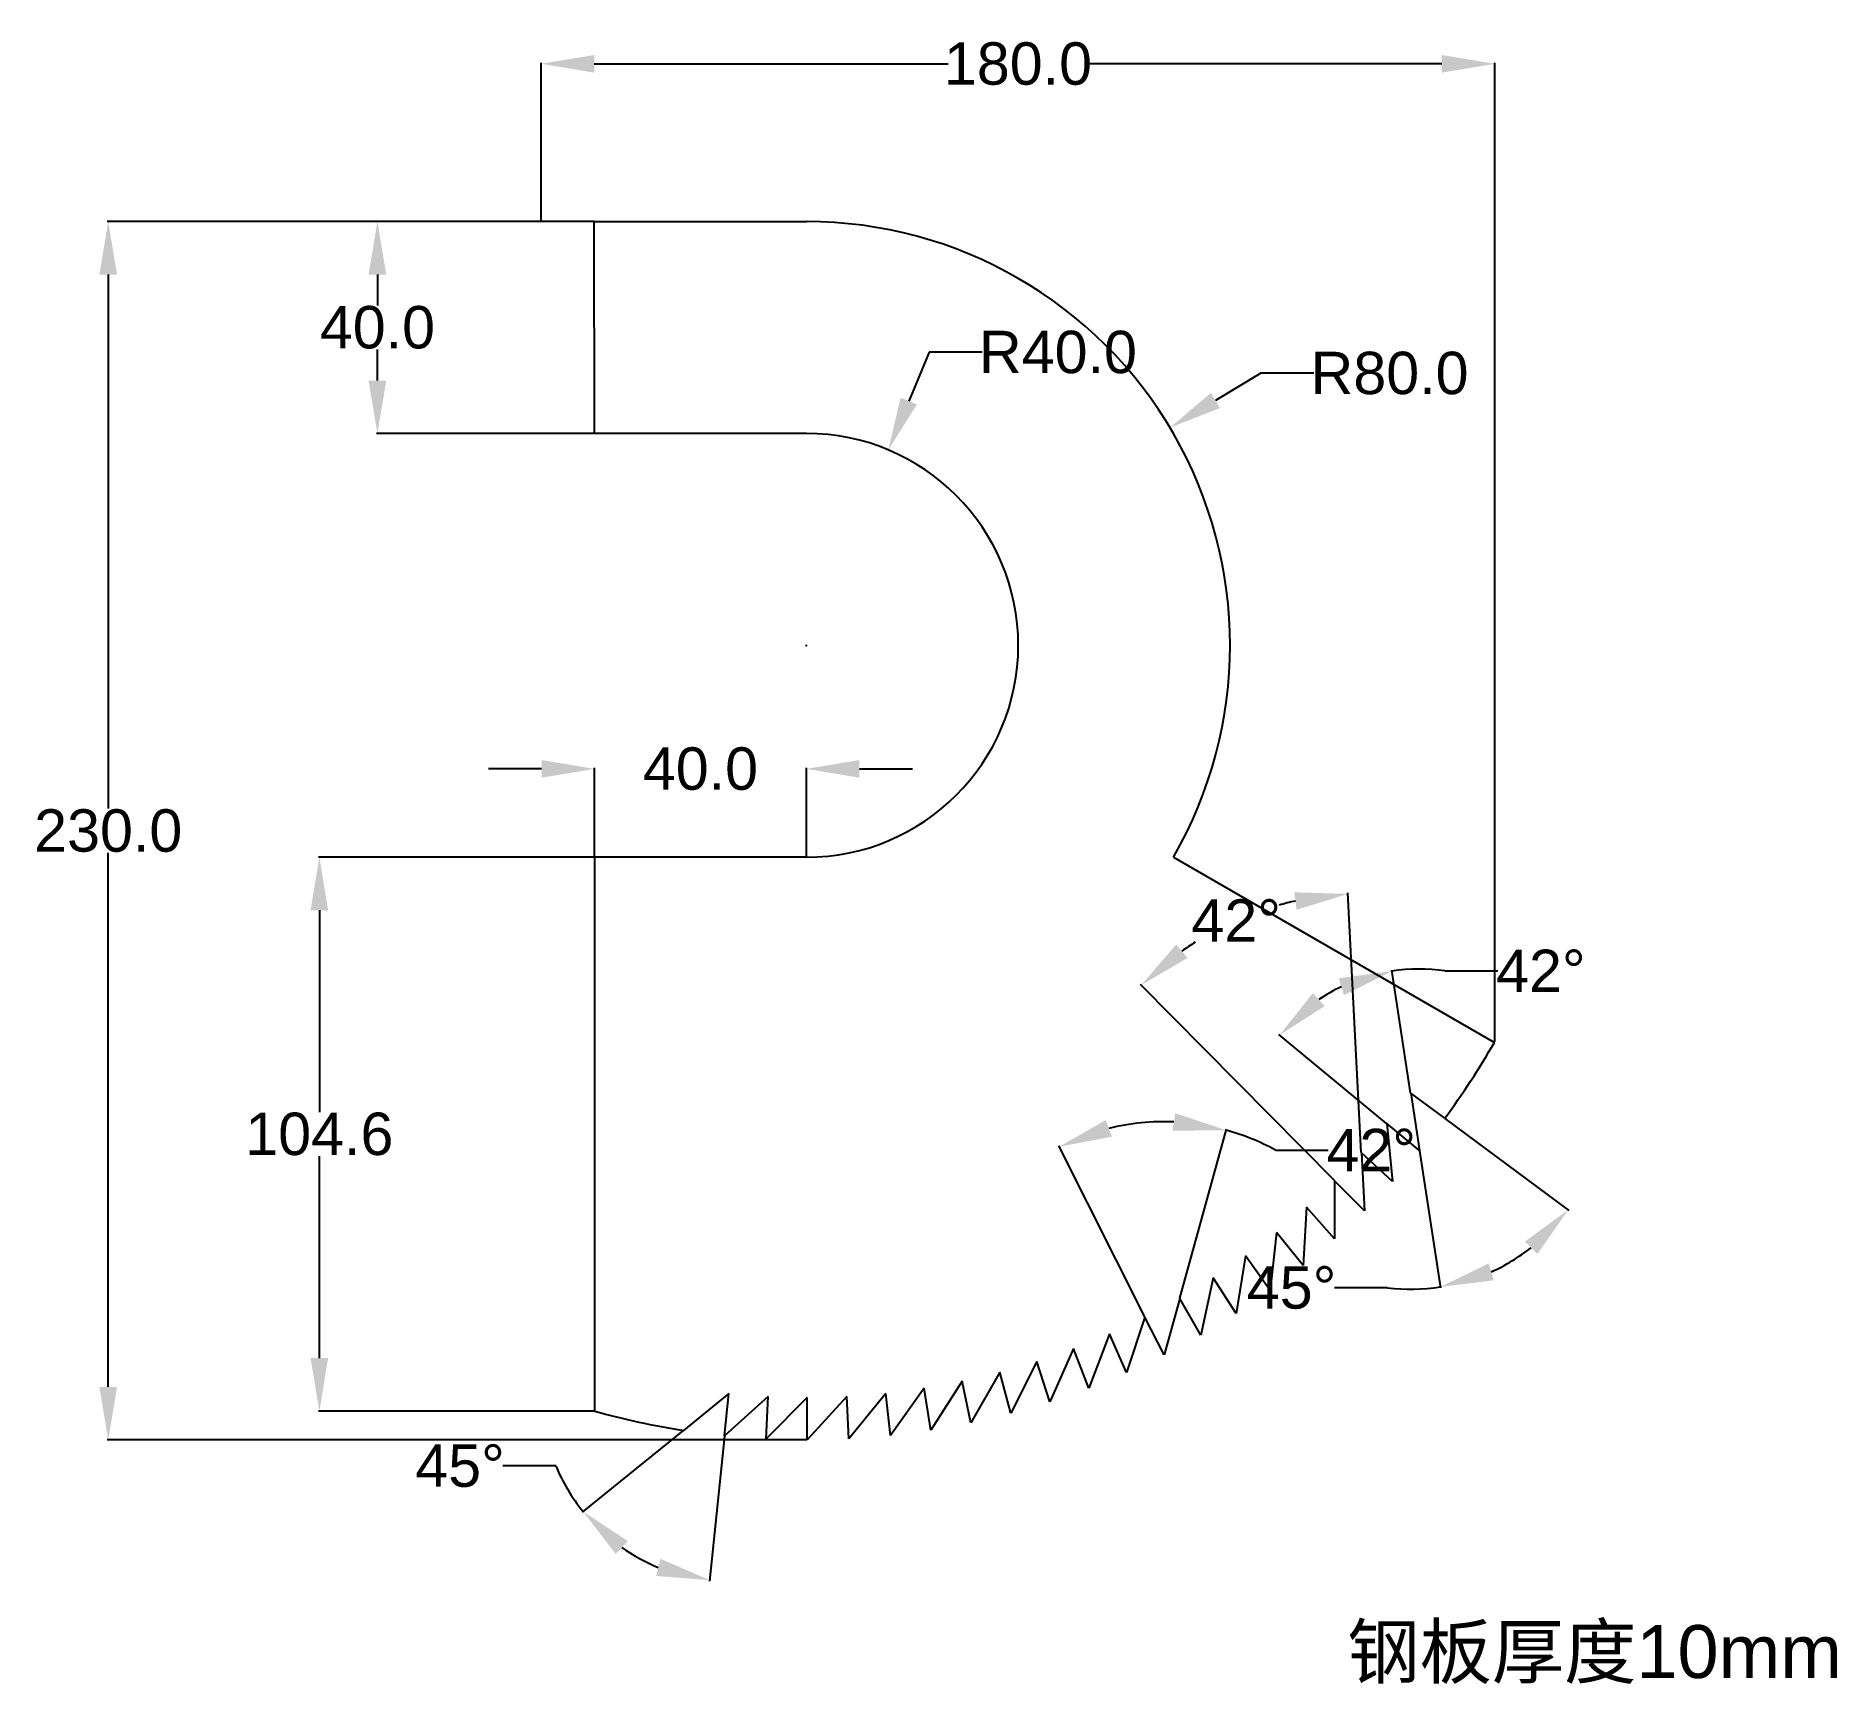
# Model space of a CAD drawing. Header units: millimetres. Extents: x -145 to 195, y -196 to 115.
import ezdxf

# ---------------------------------------------------------------- set-up
doc = ezdxf.new("R2010")
doc.units = ezdxf.units.MM
doc.styles.get("Standard").update_dxf_attribs({"font": 'arial.ttf'})
doc.dimstyles.get("Standard").update_dxf_attribs({"dimtxt": 8, "dimasz": 10, "dimexe": 0.18, "dimexo": 0.0625, "dimgap": 0.09, "dimtad": 0, "dimtih": 1, "dimtoh": 1, "dimdec": 1, "dimzin": 0, "dimdsep": 46, "dimtxsty": 'Standard', "dimcen": 0.09, "dimclrd": 3, "dimclre": 3, "dimclrt": 3, "dimadec": 0, "dimazin": 0, "dimtfac": 1, "dimtdec": 1, "dimtofl": 0, "dimtmove": 0, "dimatfit": 3, "dimfxl": 1, "dimtolj": 1, "dimtzin": 0, "dimarcsym": 0})

# ---------------------------------------------------------------- blocks, each defined once
blk = doc.blocks.new('*D1')
at = {"color": 3, "lineweight": -2, "transparency": 16777216}
for p, q in [((-50, -23.32), (-60, -23.32)), ((-40, -39.88), (-40, -23.14)), ((0, -39.94), (0, -23.14)), ((10, -23.32), (20, -23.32))]:
    blk.add_line(p, q, dxfattribs=at)
at = {"color": 3, "transparency": 16777216}
for points in [[(-50, -21.65), (-50, -24.98), (-40, -23.32)], [(10, -21.65), (10, -24.98), (0, -23.32)]]:
    blk.add_solid(points, dxfattribs=at)
at = {"layer": 'Defpoints', "color": 0, "transparency": 16777216}
for p in [(0, -23.32), (-40, -39.94), (0, -40)]:
    blk.add_point(p, dxfattribs=at)
at = {"color": 3, "transparency": 16777216, "insert": (-20, -23.32), "char_height": 8, "attachment_point": 5}
blk.add_mtext('\\A1;40.0', dxfattribs=at)
blk = doc.blocks.new('*D2')
at = {"color": 3, "lineweight": -2, "transparency": 16777216}
for p, q in [((23.2, 55.33), (19.33, 46.11)), ((33.2, 55.33), (23.2, 55.33)), ((-0.09, 0), (0.09, 0)), ((0, -0.09), (0, 0.09))]:
    blk.add_line(p, q, dxfattribs=at)
at = {"color": 3, "transparency": 16777216}
blk.add_solid([(17.79, 46.76), (20.87, 45.47), (15.46, 36.89)], dxfattribs=at)
at = {"layer": 'Defpoints', "color": 0, "transparency": 16777216}
for p in [(15.46, 36.89), (0, 0)]:
    blk.add_point(p, dxfattribs=at)
at = {"color": 3, "transparency": 16777216, "insert": (47.49, 55.33), "char_height": 8, "attachment_point": 5}
blk.add_mtext('\\A1;R40.0', dxfattribs=at)
blk = doc.blocks.new('*D3')
at = {"color": 3, "lineweight": -2, "transparency": 16777216}
for p, q in [((85.8, 51.37), (77.22, 46.23)), ((95.8, 51.37), (85.8, 51.37)), ((-0.09, 0), (0.09, 0)), ((0, -0.09), (0, 0.09))]:
    blk.add_line(p, q, dxfattribs=at)
at = {"color": 3, "transparency": 16777216}
blk.add_solid([(76.36, 47.66), (78.07, 44.8), (68.64, 41.1)], dxfattribs=at)
at = {"layer": 'Defpoints', "color": 0, "transparency": 16777216}
for p in [(68.64, 41.1), (0, 0)]:
    blk.add_point(p, dxfattribs=at)
at = {"color": 3, "transparency": 16777216, "insert": (110.09, 51.37), "char_height": 8, "attachment_point": 5}
blk.add_mtext('\\A1;R80.0', dxfattribs=at)
blk = doc.blocks.new('*D5')
at = {"color": 3, "lineweight": -2, "transparency": 16777216}
for p, q in [((-40.06, 80), (-81.16, 80)), ((-80.98, 70), (-80.98, 64.17)), ((-80.98, 50), (-80.98, 55.83)), ((-40.06, 40), (-81.16, 40))]:
    blk.add_line(p, q, dxfattribs=at)
at = {"color": 3, "transparency": 16777216}
for points in [[(-82.65, 70), (-79.31, 70), (-80.98, 80)], [(-82.65, 50), (-79.31, 50), (-80.98, 40)]]:
    blk.add_solid(points, dxfattribs=at)
at = {"layer": 'Defpoints', "color": 0, "transparency": 16777216}
for p in [(-40, 80), (-80.98, 40), (-40, 40)]:
    blk.add_point(p, dxfattribs=at)
at = {"color": 3, "transparency": 16777216, "insert": (-80.98, 60), "char_height": 8, "attachment_point": 5}
blk.add_mtext('\\A1;40.0', dxfattribs=at)
blk = doc.blocks.new('*D7')
at = {"color": 3, "lineweight": -2, "transparency": 16777216}
for p, q in [((-50.06, 80.06), (-50.06, 109.97)), ((-40.06, 109.79), (26.74, 109.79)), ((119.94, 109.79), (53.13, 109.79)), ((129.94, -74.88), (129.94, 109.97))]:
    blk.add_line(p, q, dxfattribs=at)
at = {"color": 3, "transparency": 16777216}
for points in [[(-40.06, 111.45), (-40.06, 108.12), (-50.06, 109.79)], [(119.94, 111.45), (119.94, 108.12), (129.94, 109.79)]]:
    blk.add_solid(points, dxfattribs=at)
at = {"layer": 'Defpoints', "color": 0, "transparency": 16777216}
for p in [(129.94, 109.79), (-50.06, 80), (129.94, -74.95)]:
    blk.add_point(p, dxfattribs=at)
at = {"color": 3, "transparency": 16777216, "insert": (39.94, 109.79), "char_height": 8, "attachment_point": 5}
blk.add_mtext('\\A1;180.0', dxfattribs=at)
blk = doc.blocks.new('*D13')
at = {"color": 3, "lineweight": -2, "transparency": 16777216}
for p, q in [((120.55, -89.32), (143.96, -106.68)), ((115.75, -95.44), (119.72, -121.29)), ((109.69, -121.28), (99.69, -121.28))]:
    blk.add_line(p, q, dxfattribs=at)
for start, end in [(294.2378, 307.9134), (263.1915, 278.7147)]:
    blk.add_arc((114.08, -84.52), 37.02, start, end, dxfattribs=at)
at = {"color": 3, "transparency": 16777216}
for points in [[(135.64, -112.56), (138.02, -114.89), (143.82, -106.57)], [(129.75, -119.88), (128.81, -116.68), (119.69, -121.12)]]:
    blk.add_solid(points, dxfattribs=at)
at = {"layer": 'Defpoints', "color": 0, "transparency": 16777216}
for p in [(114.08, -84.52), (114.08, -84.52), (120.5, -89.29), (115.74, -95.38), (137.14, -113.48)]:
    blk.add_point(p, dxfattribs=at)
at = {"color": 3, "transparency": 16777216, "insert": (91.59, -121.28), "char_height": 8, "attachment_point": 5}
blk.add_mtext('\\A1;45°', dxfattribs=at)
blk = doc.blocks.new('*D14')
at = {"color": 3, "lineweight": -2, "transparency": 16777216}
for p, q in [((-23.26, -148.25), (-42.31, -163.62)), ((-15.44, -149.28), (-18.27, -176.67)), ((-47.29, -154.92), (-57.29, -154.92))]:
    blk.add_line(p, q, dxfattribs=at)
for start, end in [(202.6829, 218.9133), (235.1436, 247.8662)]:
    blk.add_arc((-14.61, -141.26), 35.42, start, end, dxfattribs=at)
at = {"color": 3, "transparency": 16777216}
for points in [[(-35.99, -171.54), (-33.71, -169.11), (-42.17, -163.51)], [(-27.55, -172.45), (-28.36, -175.69), (-18.25, -176.49)]]:
    blk.add_solid(points, dxfattribs=at)
at = {"layer": 'Defpoints', "color": 0, "transparency": 16777216}
for p in [(-14.61, -141.26), (-14.61, -141.26), (-23.21, -148.21), (-15.43, -149.22), (-27.28, -174.34)]:
    blk.add_point(p, dxfattribs=at)
at = {"color": 3, "transparency": 16777216, "insert": (-65.38, -154.92), "char_height": 8, "attachment_point": 5}
blk.add_mtext('\\A1;45°', dxfattribs=at)
blk = doc.blocks.new('*D15')
at = {"color": 3, "lineweight": -2, "transparency": 16777216}
for p, q in [((-40.06, 80), (-131.98, 80)), ((-131.8, 70), (-131.8, -30.83)), ((-131.8, -140.01), (-131.8, -39.18)), ((0.08, -150.01), (-131.98, -150.01))]:
    blk.add_line(p, q, dxfattribs=at)
at = {"color": 3, "transparency": 16777216}
for points in [[(-133.46, 70), (-130.13, 70), (-131.8, 80)], [(-133.46, -140.01), (-130.13, -140.01), (-131.8, -150.01)]]:
    blk.add_solid(points, dxfattribs=at)
at = {"layer": 'Defpoints', "color": 0, "transparency": 16777216}
for p in [(-40, 80), (-131.8, -150.01), (0.14, -150.01)]:
    blk.add_point(p, dxfattribs=at)
at = {"color": 3, "transparency": 16777216, "insert": (-131.8, -35.01), "char_height": 8, "attachment_point": 5}
blk.add_mtext('\\A1;230.0', dxfattribs=at)
blk = doc.blocks.new('*D16')
at = {"color": 3, "lineweight": -2, "transparency": 16777216}
for p, q in [((114.07, -84.46), (110.52, -61.33)), ((120.55, -61.45), (130.55, -61.45)), ((109.52, -90.25), (89.16, -73.47))]:
    blk.add_line(p, q, dxfattribs=at)
for start, end in [(81.9344, 98.7147), (115.495, 123.7286)]:
    blk.add_arc((115.74, -95.38), 34.27, start, end, dxfattribs=at)
at = {"color": 3, "transparency": 16777216}
for points in [[(100.5, -62.86), (101.48, -66.04), (110.55, -61.51)], [(97.83, -68.12), (95.6, -65.65), (89.3, -73.59)]]:
    blk.add_solid(points, dxfattribs=at)
at = {"layer": 'Defpoints', "color": 0, "transparency": 16777216}
for p in [(95.32, -67.86), (114.08, -84.52), (109.57, -90.29), (115.74, -95.38), (115.74, -95.38)]:
    blk.add_point(p, dxfattribs=at)
at = {"color": 3, "transparency": 16777216, "insert": (138.65, -61.45), "char_height": 8, "attachment_point": 5}
blk.add_mtext('\\A1;42°', dxfattribs=at)
blk = doc.blocks.new('*D17')
at = {"color": 3, "lineweight": -2, "transparency": 16777216}
for p, q in [((104.76, -95.77), (102.21, -46.75)), ((99.67, -101.04), (63.08, -64.02))]:
    blk.add_line(p, q, dxfattribs=at)
for start, end in [(102.5528, 105.5906), (122.1901, 125.0906)]:
    blk.add_arc((105.34, -106.77), 59.93, start, end, dxfattribs=at)
at = {"color": 3, "transparency": 16777216}
for points in [[(92.09, -46.63), (92.54, -49.93), (102.22, -46.93)], [(71.95, -59.02), (69.82, -56.46), (63.21, -64.15)]]:
    blk.add_solid(points, dxfattribs=at)
at = {"layer": 'Defpoints', "color": 0, "transparency": 16777216}
for p in [(87.94, -49.43), (104.77, -95.83), (99.71, -101.08), (105.34, -106.77), (105.34, -106.77)]:
    blk.add_point(p, dxfattribs=at)
at = {"color": 3, "transparency": 16777216, "insert": (81.13, -51.95), "char_height": 8, "attachment_point": 5}
blk.add_mtext('\\A1;42°', dxfattribs=at)
blk = doc.blocks.new('*D18')
at = {"color": 3, "lineweight": -2, "transparency": 16777216}
for p, q in [((70.49, -123.22), (79.31, -91.36)), ((63.89, -126.75), (47.63, -94.49)), ((88.53, -95.28), (98.53, -95.28))]:
    blk.add_line(p, q, dxfattribs=at)
for start, end in [(87.5768, 103.7031), (61.4806, 74.5287)]:
    blk.add_arc((67.52, -133.95), 44.01, start, end, dxfattribs=at)
at = {"color": 3, "transparency": 16777216}
for points in [[(69.64, -88.34), (69.12, -91.63), (79.26, -91.54)], [(57.67, -92.76), (56.52, -89.63), (47.71, -94.65)]]:
    blk.add_solid(points, dxfattribs=at)
at = {"layer": 'Defpoints', "color": 0, "transparency": 16777216}
for p in [(57.86, -91.02), (70.47, -123.28), (63.92, -126.81), (67.52, -133.95), (67.52, -133.95)]:
    blk.add_point(p, dxfattribs=at)
at = {"color": 3, "transparency": 16777216, "insert": (106.63, -95.28), "char_height": 8, "attachment_point": 5}
blk.add_mtext('\\A1;42°', dxfattribs=at)
blk = doc.blocks.new('*D19')
at = {"color": 3, "lineweight": -2, "transparency": 16777216}
for p, q in [((-40.06, -40), (-92.12, -40)), ((-91.94, -50), (-91.94, -88.11)), ((-91.94, -134.57), (-91.94, -96.46)), ((-40.06, -144.57), (-92.12, -144.57))]:
    blk.add_line(p, q, dxfattribs=at)
at = {"color": 3, "transparency": 16777216}
for points in [[(-93.61, -50), (-90.28, -50), (-91.94, -40)], [(-93.61, -134.57), (-90.28, -134.57), (-91.94, -144.57)]]:
    blk.add_solid(points, dxfattribs=at)
at = {"layer": 'Defpoints', "color": 0, "transparency": 16777216}
for p in [(-40, -40), (-91.94, -144.57), (-40, -144.57)]:
    blk.add_point(p, dxfattribs=at)
at = {"color": 3, "transparency": 16777216, "insert": (-91.94, -92.28), "char_height": 8, "attachment_point": 5}
blk.add_mtext('\\A1;104.6', dxfattribs=at)

msp = doc.modelspace()

# ---------------------------------------------------------------- linework, layer by layer
for p, q in [((-40, 40), (-40.06, 80)), ((-40, 80), (0, 80)), ((0, 40), (-40, 40)), ((0, -40), (-40, -40)), ((-40, -40), (-40, -144.57)), ((69.28, -40), (129.9, -75)), ((120.5, -89.29), (114.08, -84.52)), ((114.08, -84.52), (115.74, -95.38)), ((115.74, -95.38), (109.57, -90.29)), ((109.57, -90.29), (110.67, -101.23)), ((110.67, -101.23), (104.77, -95.83)), ((104.77, -95.83), (105.34, -106.77)), ((105.34, -106.77), (99.71, -101.08)), ((99.71, -101.08), (99.71, -112.05)), ((94.39, -106.07), (93.78, -117.07)), ((99.71, -112.05), (94.39, -106.07)), ((88.77, -110.82), (87.58, -121.78)), ((93.78, -117.07), (88.77, -110.82)), ((82.9, -115.28), (81.15, -126.15)), ((87.58, -121.78), (82.9, -115.28)), ((76.82, -119.43), (74.44, -130.23)), ((81.15, -126.15), (76.82, -119.43)), ((70.47, -123.28), (67.52, -133.95)), ((74.44, -130.23), (70.47, -123.28)), ((63.92, -126.81), (60.41, -137.3)), ((67.52, -133.95), (63.92, -126.81)), ((57.19, -129.98), (53.3, -140.22)), ((60.41, -137.3), (57.19, -129.98)), ((43.51, -135.18), (38.57, -144.97)), ((45.96, -142.8), (43.51, -135.18)), ((50.45, -132.74), (45.96, -142.8)), ((53.3, -140.22), (50.45, -132.74)), ((29.4, -138.94), (23.47, -148.16)), ((31.06, -146.76), (29.4, -138.94)), ((36.51, -137.24), (31.06, -146.76)), ((38.57, -144.97), (36.51, -137.24)), ((-14.61, -141.26), (-23.21, -148.21)), ((-15.43, -149.22), (-14.61, -141.26)), ((-7.21, -141.83), (-15.43, -149.22)), ((-7.62, -149.82), (-7.21, -141.83)), ((0.14, -142.01), (-7.62, -149.82)), ((7.61, -141.81), (0.14, -150.01)), ((0.14, -150.01), (0.14, -142.01)), ((8.04, -149.8), (7.61, -141.81)), ((15, -141.22), (8.04, -149.8)), ((15.85, -149.17), (15, -141.22)), ((22.22, -140.26), (15.85, -149.17)), ((23.47, -148.16), (22.22, -140.26))]:
    msp.add_line(p, q)
for centre, radius, start, end in [((0, 0), 80, 330, 90), ((0, 0), 40, 270, 90), ((0, -0.09), 149.92, 323.4918, 330.0298), ((0, -0.09), 149.92, 254.5248, 261.0939)]:
    msp.add_arc(centre, radius, start, end)

# ---------------------------------------------------------------- texts
at = {"insert": (102.11, -184.97), "char_height": 10, "attachment_point": 1}
msp.add_mtext_dynamic_manual_height_columns('{\\fSimSun|b0|i0|c134|p2;钢板厚度}10mm', width=179.1748, gutter_width=12.5, heights=[0], dxfattribs=at)

# ---------------------------------------------------------------- dimensions: what is measured, and where the dimension line sits
for base, p1, p2, picture, middle in [((129.94, 109.79), (-50.06, 80), (129.94, -74.95), '*D7', (39.94, 109.79)), ((0, -23.32), (-40, -39.94), (0, -40), '*D1', (-20, -23.32))]:
    dim = msp.add_linear_dim(base=base, p1=p1, p2=p2, dimstyle='Standard')
    dim.commit()
    dim.dimension.update_dxf_attribs({"geometry": picture, "text_midpoint": middle})
for base, p1, p2, picture, middle in [((-131.8, -150.01), (-40, 80), (0.14, -150.01), '*D15', (-131.8, -35.01)), ((-80.98, 40), (-40, 80), (-40, 40), '*D5', (-80.98, 60)), ((-91.94, -144.57), (-40, -40), (-40, -144.57), '*D19', (-91.94, -92.28))]:
    dim = msp.add_linear_dim(base=base, p1=p1, p2=p2, angle=90, dimstyle='Standard')
    dim.commit()
    dim.dimension.update_dxf_attribs({"geometry": picture, "text_midpoint": middle})
for mpoint, picture, middle in [((15.46, 36.89), '*D2', (47.49, 55.33)), ((68.64, 41.1), '*D3', (110.09, 51.37))]:
    dim = msp.add_radius_dim(center=(0, 0), mpoint=mpoint, dimstyle='Standard')
    dim.commit()
    dim.dimension.update_dxf_attribs({"geometry": picture, "text_midpoint": middle})
for base, line1, line2, picture, middle in [((87.94, -49.43), ((104.77, -95.83), (105.34, -106.77)), ((105.34, -106.77), (99.71, -101.08)), '*D17', (81.13, -51.95)), ((95.32, -67.86), ((114.08, -84.52), (115.74, -95.38)), ((115.74, -95.38), (109.57, -90.29)), '*D16', (138.65, -61.45)), ((137.14, -113.48), ((120.5, -89.29), (114.08, -84.52)), ((114.08, -84.52), (115.74, -95.38)), '*D13', (91.59, -121.28)), ((57.86, -91.02), ((70.47, -123.28), (67.52, -133.95)), ((67.52, -133.95), (63.92, -126.81)), '*D18', (106.63, -95.28)), ((-27.28, -174.34), ((-15.43, -149.22), (-14.61, -141.26)), ((-14.61, -141.26), (-23.21, -148.21)), '*D14', (-65.38, -154.92))]:
    dim = msp.add_angular_dim_2l(base=base, line1=line1, line2=line2, dimstyle='Standard')
    dim.commit()
    dim.dimension.update_dxf_attribs({"geometry": picture, "text_midpoint": middle})

doc.saveas('drawing.dxf')
